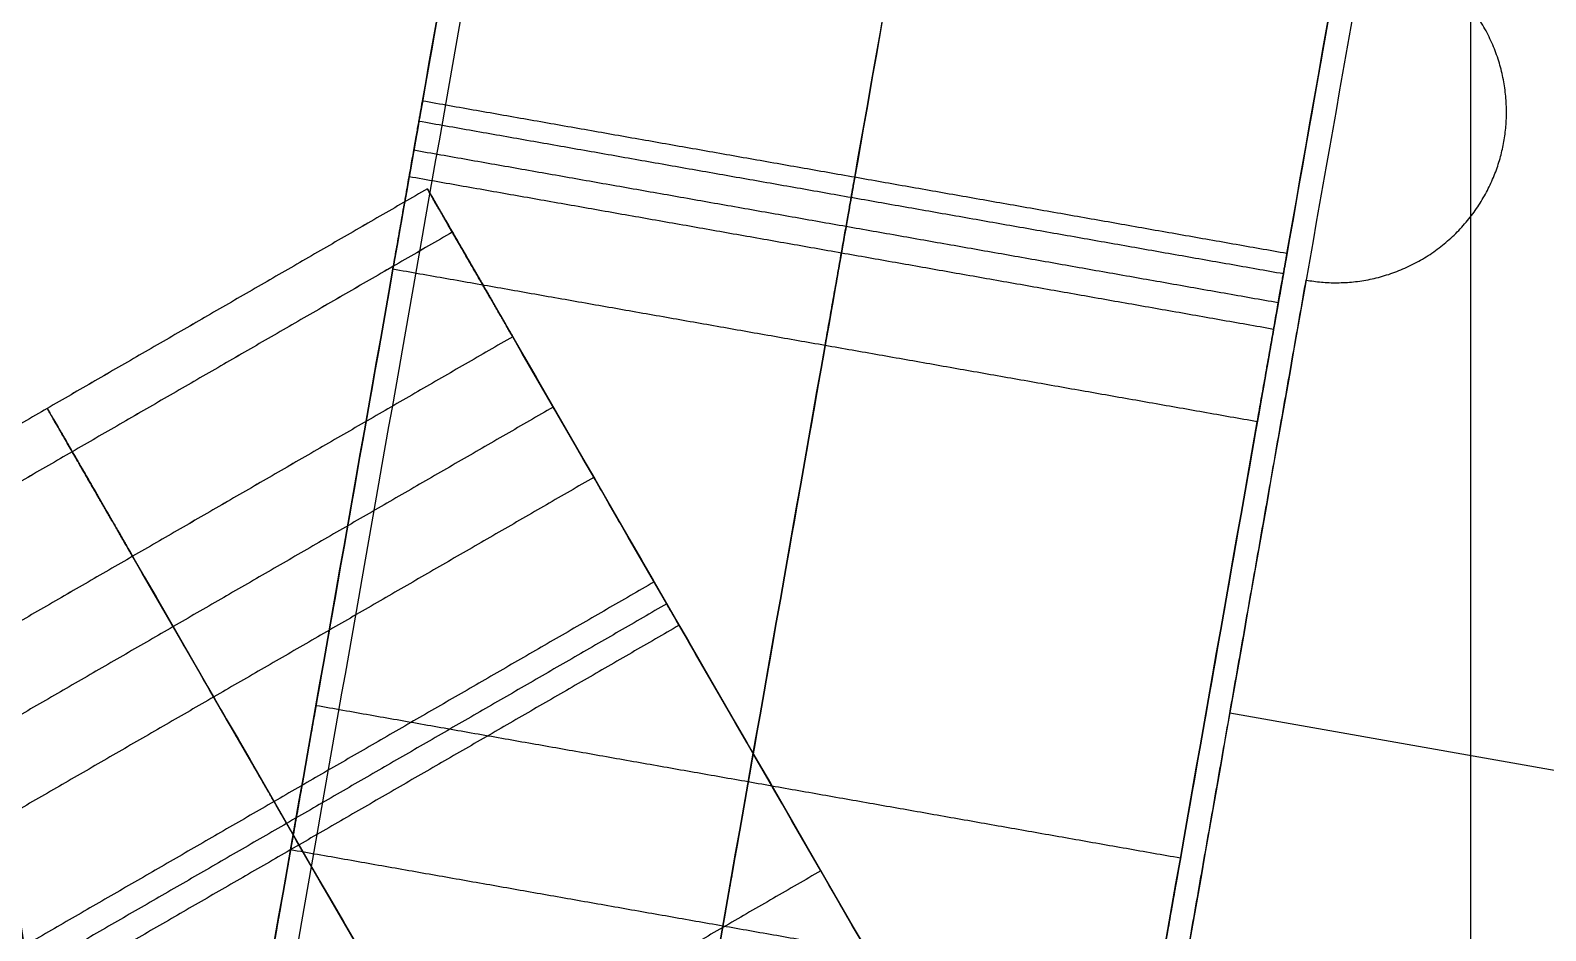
# Model space of a CAD drawing. Header units: millimetres. Extents: x -610 to 610, y -610 to 610.
# Drawn here: x -594.26 to -563.19, y -92.44 to -73.99 of the extents above; entities that cross this region are included whole.
import ezdxf

# ---------------------------------------------------------------- set-up
doc = ezdxf.new("R2010")
doc.units = ezdxf.units.MM
doc.layers.add('base', color=7, linetype='Continuous', true_color=0xffecbc)

msp = doc.modelspace()

# ---------------------------------------------------------------- linework, layer by layer
at = {"layer": 'base'}
for p, q in [((-516.37, 320.71, 122.966), (-586.222, -75.44, 122.966)), ((-498.643, 317.584, 122.966), (-568.495, -78.565, 122.966)), ((-586.122, -77.238, 122.966), (-384.992, -425.606, 122.966)), ((-569.665, -87.977, 230.966), (-530.071, -94.958, 230.966)), ((-569.665, -87.977, 212.966), (-530.071, -94.958, 212.966))]:
    msp.add_line(p, q, dxfattribs=at)
at = {"layer": 'base', "extrusion": (0, 0, -1)}
for centre, radius in [((0, 0, 3.534), 610), ((0, 0, 4.534), 610), ((0, 0, -2.476), 607.51), ((0, 0, 10.545), 607.51), ((0, 0, -4.966), 601.5), ((0, 0, 13.034), 601.5)]:
    msp.add_circle(centre, radius, dxfattribs=at)
at = {"layer": 'base'}
for centre, radius in [((0, 0, 249.466), 610), ((0, 0, 250.466), 610), ((0, 0, 243.455), 607.51), ((0, 0, 256.476), 607.51), ((0, 0, 240.966), 601.5), ((0, 0, 258.966), 601.5)]:
    msp.add_circle(centre, radius, dxfattribs=at)
for points, weights, degree, knots in [([(-495.198, -356.201, -4.034), (-851.399, 138.996, -4.034), (-356.201, 495.198, -4.034), (138.996, 851.399, -4.034), (495.198, 356.201, -4.034), (851.399, -138.996, -4.034), (356.201, -495.198, -4.034), (-138.996, -851.399, -4.034), (-495.198, -356.201, -4.034)], [1, 0.707106781187, 1, 0.707106781187, 1, 0.707106781187, 1, 0.707106781187, 1], 2, [0, 0, 0, 958.185759, 958.185759, 1916.371519, 1916.371519, 2874.557278, 2874.557278, 3832.743037, 3832.743037, 3832.743037]), ([(-610, 0, 249.966), (-610, -610, 249.966), (0, -610, 249.966), (610, -610, 249.966), (610, 0, 249.966), (610, 610, 249.966), (0, 610, 249.966), (-610, 610, 249.966), (-610, 0, 249.966)], [1, 0.707106781187, 1, 0.707106781187, 1, 0.707106781187, 1, 0.707106781187, 1], 2, [0, 0, 0, 958.185759, 958.185759, 1916.371519, 1916.371519, 2874.557278, 2874.557278, 3832.743037, 3832.743037, 3832.743037]), ([(-568.102, -79.11, 230.966), (-564.655, -79.718, 230.966), (-564.047, -76.271, 230.966), (-563.439, -72.825, 230.966), (-566.886, -72.217, 230.966)], [1, 0.707106781187, 1, 0.707106781187, 1], 2, [-806.994805, -806.994805, -806.994805, -801.497018, -801.497018, -795.99923, -795.99923, -795.99923]), ([(-568.102, -79.11, 212.966), (-564.655, -79.718, 212.966), (-564.047, -76.271, 212.966), (-563.439, -72.825, 212.966), (-566.886, -72.217, 212.966)], [1, 0.707106781187, 1, 0.707106781187, 1], 2, [-806.994805, -806.994805, -806.994805, -801.497018, -801.497018, -795.99923, -795.99923, -795.99923]), ([(-568.102, -79.11, 221.966), (-564.655, -79.718, 221.966), (-564.047, -76.271, 221.966), (-563.439, -72.825, 221.966), (-566.886, -72.217, 221.966)], [1, 0.707106781187, 1, 0.707106781187, 1], 2, [-806.994805, -806.994805, -806.994805, -801.497018, -801.497018, -795.99923, -795.99923, -795.99923]), ([(-584.372, -80.269, 240.966), (-584.842, -79.454, 240.966), (-585.277, -78.702, 240.606), (-585.61, -78.126, 239.941), (-585.942, -77.55, 239.275), (-586.122, -77.238, 238.406), (-586.122, -77.238, 237.466)], [1, 0.949252514911, 0.949252514911, 1, 0.949252514911, 0.949252514911, 1], 3, [398.086503, 398.086503, 398.086503, 398.086503, 400.835411, 400.835411, 400.835411, 403.584318, 403.584318, 403.584318, 403.584318]), ([(-586.122, -77.238, 115.666), (-586.122, -77.238, 114.726), (-585.942, -77.55, 113.857), (-585.61, -78.126, 113.192), (-585.277, -78.702, 112.526), (-584.842, -79.454, 112.166), (-584.372, -80.269, 112.166)], [1, 0.949252810473, 0.949252810473, 1, 0.949252810473, 0.949252810473, 1], 3, [563.426479, 563.426479, 563.426479, 563.426479, 566.175379, 566.175379, 566.175379, 568.924278, 568.924278, 568.924278, 568.924278]), ([(-592.166, -84.769, 240.966), (-592.637, -83.954, 240.966), (-593.071, -83.202, 240.606), (-593.404, -82.626, 239.941), (-593.736, -82.05, 239.275), (-593.916, -81.738, 238.406), (-593.916, -81.738, 237.466)], [1, 0.949252514911, 0.949252514911, 1, 0.949252514911, 0.949252514911, 1], 3, [398.086503, 398.086503, 398.086503, 398.086503, 400.835411, 400.835411, 400.835411, 403.584318, 403.584318, 403.584318, 403.584318]), ([(-593.916, -81.738, 115.666), (-593.916, -81.738, 114.726), (-593.736, -82.05, 113.857), (-593.404, -82.626, 113.192), (-593.071, -83.202, 112.526), (-592.637, -83.954, 112.166), (-592.166, -84.769, 112.166)], [1, 0.949252810473, 0.949252810473, 1, 0.949252810473, 0.949252810473, 1], 3, [563.426479, 563.426479, 563.426479, 563.426479, 566.175379, 566.175379, 566.175379, 568.924278, 568.924278, 568.924278, 568.924278]), ([(-568.048, -108.542, 149.611), (-571.092, -103.271, 146.097), (-574.135, -98.001, 142.583), (-577.178, -92.73, 139.069), (-577.445, -92.266, 138.76), (-577.744, -91.749, 138.6), (-578.053, -91.214, 138.6)], [1, 1, 1, 1, 0.977285323406, 0.977285323406, 1], 3, [535.351858, 535.351858, 535.351858, 535.351858, 536.327407, 536.327407, 536.327407, 538.159945, 538.159945, 538.159945, 538.159945])]:
    msp.add_rational_spline(points, weights, degree=degree, knots=knots, dxfattribs=at)
for points, degree in [([(-586.222, -75.44, 244.966), (-552.192, 117.55, 244.966), (-518.163, 310.539, 244.966)], 2), ([(-577.358, -77.003, 244.966), (-543.329, 115.987, 244.966), (-509.3, 308.976, 244.966)], 2), ([(-568.495, -78.565, 244.966), (-534.466, 114.424, 244.966), (-500.437, 307.413, 244.966)], 2), ([(-590.42, -102.023, 4.966), (-555.169, 97.891, 4.966), (-519.919, 297.806, 4.966)], 2), ([(-590.42, -102.023, 0.966), (-555.169, 97.891, 0.966), (-519.919, 297.806, 0.966)], 2), ([(-590.42, -102.023, 2.966), (-555.169, 97.891, 2.966), (-519.919, 297.806, 2.966)], 2), ([(-502.951, 290.379, 4.966), (-537.443, 94.766, 4.966), (-571.935, -100.847, 4.966)], 2), ([(-502.951, 290.379, 0.966), (-537.443, 94.766, 0.966), (-571.935, -100.847, 0.966)], 2), ([(-502.951, 290.379, 2.966), (-537.443, 94.766, 2.966), (-571.935, -100.847, 2.966)], 2), ([(-522.923, 283.545, 0.966), (-555.665, 97.857, 0.966), (-588.406, -87.83, 0.966)], 2), ([(-514.06, 281.982, 0.966), (-546.801, 96.295, 0.966), (-579.543, -89.392, 0.966)], 2), ([(-505.196, 280.419, 0.966), (-537.938, 94.732, 0.966), (-570.68, -90.955, 0.966)], 2), ([(-564.734, 202.998, 244.966), (-564.734, 0, 244.966), (-564.734, -202.998, 244.966)], 2), ([(-564.734, 202.998, 240.966), (-564.734, 0, 240.966), (-564.734, -202.998, 240.966)], 2), ([(-564.734, 202.998, 242.966), (-564.734, 0, 242.966), (-564.734, -202.998, 242.966)], 2), ([(-586.222, -75.44, 182.602), (-586.222, -75.44, 183.728), (-586.326, -76.031, 184.769), (-586.495, -76.992, 185.332)], 3), ([(-568.495, -78.565, 244.966), (-577.358, -77.003, 244.966), (-586.222, -75.44, 244.966)], 2), ([(-568.495, -78.565, 26.466), (-577.358, -77.003, 26.466), (-586.222, -75.44, 26.466)], 2), ([(-568.495, -78.565, 42.066), (-577.358, -77.003, 42.066), (-586.222, -75.44, 42.066)], 2), ([(-586.222, -75.44, 26.466), (-586.222, -75.44, 31.666), (-586.222, -75.44, 36.866), (-586.222, -75.44, 42.066)], 3), ([(-568.495, -78.565, 70.866), (-577.358, -77.003, 70.866), (-586.222, -75.44, 70.866)], 2), ([(-568.495, -78.565, 86.466), (-577.358, -77.003, 86.466), (-586.222, -75.44, 86.466)], 2), ([(-586.222, -75.44, 70.866), (-586.222, -75.44, 76.066), (-586.222, -75.44, 81.266), (-586.222, -75.44, 86.466)], 3), ([(-568.495, -78.565, 115.266), (-577.358, -77.003, 115.266), (-586.222, -75.44, 115.266)], 2), ([(-568.495, -78.565, 182.602), (-577.358, -77.003, 182.602), (-586.222, -75.44, 182.602)], 2), ([(-586.222, -75.44, 115.266), (-586.222, -75.44, 137.712), (-586.222, -75.44, 160.157), (-586.222, -75.44, 182.602)], 3), ([(-568.495, -78.565, 222.066), (-577.358, -77.003, 222.066), (-586.222, -75.44, 222.066)], 2), ([(-586.222, -75.44, 222.066), (-586.222, -75.44, 229.699), (-586.222, -75.44, 237.332), (-586.222, -75.44, 244.966)], 3), ([(-568.495, -78.565, 34.266), (-577.358, -77.003, 34.266), (-586.222, -75.44, 34.266)], 2), ([(-568.495, -78.565, 78.666), (-577.358, -77.003, 78.666), (-586.222, -75.44, 78.666)], 2), ([(-568.495, -78.565, 148.934), (-577.358, -77.003, 148.934), (-586.222, -75.44, 148.934)], 2), ([(-568.495, -78.565, 233.516), (-577.358, -77.003, 233.516), (-586.222, -75.44, 233.516)], 2), ([(-568.568, -78.981, 184.178), (-577.432, -77.418, 184.178), (-586.295, -75.856, 184.178)], 2), ([(-564.047, -76.271, 230.966), (-564.047, -76.271, 221.966), (-564.047, -76.271, 212.966)], 2), ([(-568.673, -79.575, 23.991), (-577.536, -78.012, 23.991), (-586.4, -76.449, 23.991)], 2), ([(-568.673, -79.575, 44.541), (-577.536, -78.012, 44.541), (-586.4, -76.449, 44.541)], 2), ([(-568.673, -79.575, 68.391), (-577.536, -78.012, 68.391), (-586.4, -76.449, 68.391)], 2), ([(-568.673, -79.575, 88.941), (-577.536, -78.012, 88.941), (-586.4, -76.449, 88.941)], 2), ([(-568.673, -79.575, 112.792), (-577.536, -78.012, 112.792), (-586.4, -76.449, 112.792)], 2), ([(-568.673, -79.575, 219.591), (-577.536, -78.012, 219.591), (-586.4, -76.449, 219.591)], 2), ([(-568.769, -80.118, 185.332), (-577.632, -78.555, 185.332), (-586.495, -76.992, 185.332)], 2), ([(-577.358, -77.003, 182.602), (-577.358, -77.003, 183.728), (-577.463, -77.594, 184.769), (-577.632, -78.555, 185.332)], 3), ([(-577.358, -77.003, 26.466), (-577.358, -77.003, 31.666), (-577.358, -77.003, 36.866), (-577.358, -77.003, 42.066)], 3), ([(-577.358, -77.003, 70.866), (-577.358, -77.003, 76.066), (-577.358, -77.003, 81.266), (-577.358, -77.003, 86.466)], 3), ([(-577.358, -77.003, 115.266), (-577.358, -77.003, 137.712), (-577.358, -77.003, 160.157), (-577.358, -77.003, 182.602)], 3), ([(-577.358, -77.003, 222.066), (-577.358, -77.003, 229.699), (-577.358, -77.003, 237.332), (-577.358, -77.003, 244.966)], 3), ([(-586.122, -77.238, 237.466), (-593.916, -81.738, 237.466), (-601.711, -86.238, 237.466)], 2), ([(-586.122, -77.238, 135.1), (-593.916, -81.738, 135.1), (-601.711, -86.238, 135.1)], 2), ([(-586.122, -77.238, 115.666), (-593.916, -81.738, 115.666), (-601.711, -86.238, 115.666)], 2), ([(-586.122, -77.238, 86.066), (-593.916, -81.738, 86.066), (-601.711, -86.238, 86.066)], 2), ([(-586.122, -77.238, 71.266), (-593.916, -81.738, 71.266), (-601.711, -86.238, 71.266)], 2), ([(-586.122, -77.238, 41.666), (-593.916, -81.738, 41.666), (-601.711, -86.238, 41.666)], 2), ([(-586.122, -77.238, 26.866), (-593.916, -81.738, 26.866), (-601.711, -86.238, 26.866)], 2), ([(-586.122, -77.238, 229.966), (-593.916, -81.738, 229.966), (-601.711, -86.238, 229.966)], 2), ([(-586.122, -77.238, 125.383), (-593.916, -81.738, 125.383), (-601.711, -86.238, 125.383)], 2), ([(-586.122, -77.238, 78.666), (-593.916, -81.738, 78.666), (-601.711, -86.238, 78.666)], 2), ([(-586.122, -77.238, 34.266), (-593.916, -81.738, 34.266), (-601.711, -86.238, 34.266)], 2), ([(-586.122, -77.238, 222.466), (-593.916, -81.738, 222.466), (-601.71, -86.238, 222.466)], 2), ([(-586.122, -77.238, 237.466), (-586.122, -77.238, 232.466), (-586.122, -77.238, 227.466), (-586.122, -77.238, 222.466)], 3), ([(-586.122, -77.238, 135.1), (-586.122, -77.238, 128.622), (-586.122, -77.238, 122.144), (-586.122, -77.238, 115.666)], 3), ([(-586.122, -77.238, 86.066), (-586.122, -77.238, 81.133), (-586.122, -77.238, 76.2), (-586.122, -77.238, 71.266)], 3), ([(-586.122, -77.238, 41.666), (-586.122, -77.238, 36.733), (-586.122, -77.238, 31.799), (-586.122, -77.238, 26.866)], 3), ([(-585.61, -78.126, 239.941), (-593.404, -82.626, 239.941), (-601.198, -87.126, 239.941)], 2), ([(-585.609, -78.126, 219.991), (-593.404, -82.626, 219.991), (-601.198, -87.126, 219.991)], 2), ([(-585.61, -78.126, 137.575), (-593.404, -82.626, 137.575), (-601.198, -87.126, 137.575)], 2), ([(-585.61, -78.126, 113.192), (-593.404, -82.626, 113.192), (-601.198, -87.126, 113.192)], 2), ([(-585.61, -78.126, 88.541), (-593.404, -82.626, 88.541), (-601.198, -87.126, 88.541)], 2), ([(-585.61, -78.126, 68.791), (-593.404, -82.626, 68.791), (-601.198, -87.126, 68.791)], 2), ([(-585.61, -78.126, 44.141), (-593.404, -82.626, 44.141), (-601.198, -87.126, 44.141)], 2), ([(-585.61, -78.126, 24.391), (-593.404, -82.626, 24.391), (-601.198, -87.126, 24.391)], 2), ([(-568.495, -78.565, 182.602), (-568.495, -78.565, 183.728), (-568.599, -79.157, 184.769), (-568.769, -80.118, 185.332)], 3), ([(-568.495, -78.565, 26.466), (-568.495, -78.565, 31.666), (-568.495, -78.565, 36.866), (-568.495, -78.565, 42.066)], 3), ([(-568.495, -78.565, 70.866), (-568.495, -78.565, 76.066), (-568.495, -78.565, 81.266), (-568.495, -78.565, 86.466)], 3), ([(-568.495, -78.565, 115.266), (-568.495, -78.565, 137.712), (-568.495, -78.565, 160.157), (-568.495, -78.565, 182.602)], 3), ([(-568.495, -78.565, 222.066), (-568.495, -78.565, 229.699), (-568.495, -78.565, 237.332), (-568.495, -78.565, 244.966)], 3), ([(-592.167, -109.158, 22.966), (-590.388, -99.068, 22.966), (-588.609, -88.977, 22.966), (-586.829, -78.887, 22.966)], 3), ([(-586.829, -78.887, 45.566), (-588.609, -88.977, 45.566), (-590.388, -99.068, 45.566), (-592.167, -109.158, 45.566)], 3), ([(-592.167, -109.158, 67.366), (-590.388, -99.068, 67.366), (-588.609, -88.977, 67.366), (-586.829, -78.887, 67.366)], 3), ([(-586.829, -78.887, 89.966), (-588.609, -88.977, 89.966), (-590.388, -99.068, 89.966), (-592.167, -109.158, 89.966)], 3), ([(-592.167, -109.158, 111.766), (-590.388, -99.068, 111.766), (-588.609, -88.977, 111.766), (-586.829, -78.887, 111.766)], 3), ([(-592.167, -109.158, 218.566), (-590.388, -99.068, 218.566), (-588.609, -88.977, 218.566), (-586.829, -78.887, 218.566)], 3), ([(-569.103, -82.012, 22.966), (-577.966, -80.449, 22.966), (-586.829, -78.887, 22.966)], 2), ([(-569.103, -82.012, 45.566), (-577.966, -80.449, 45.566), (-586.829, -78.887, 45.566)], 2), ([(-569.103, -82.012, 67.366), (-577.966, -80.449, 67.366), (-586.829, -78.887, 67.366)], 2), ([(-569.103, -82.012, 89.966), (-577.966, -80.449, 89.966), (-586.829, -78.887, 89.966)], 2), ([(-569.103, -82.012, 111.766), (-577.966, -80.449, 111.766), (-586.829, -78.887, 111.766)], 2), ([(-569.103, -82.012, 218.566), (-577.966, -80.449, 218.566), (-586.829, -78.887, 218.566)], 2), ([(-571.935, -100.847, 230.966), (-570.018, -89.979, 230.966), (-568.102, -79.11, 230.966)], 2), ([(-571.935, -100.847, 212.966), (-570.018, -89.979, 212.966), (-568.102, -79.11, 212.966)], 2), ([(-571.935, -100.847, 221.966), (-570.018, -89.979, 221.966), (-568.102, -79.11, 221.966)], 2), ([(-568.102, -79.11, 230.966), (-568.102, -79.11, 221.966), (-568.102, -79.11, 212.966)], 2), ([(-584.372, -80.269, 240.966), (-592.166, -84.769, 240.966), (-599.961, -89.269, 240.966)], 2), ([(-584.372, -80.269, 138.6), (-592.166, -84.769, 138.6), (-599.961, -89.269, 138.6)], 2), ([(-584.372, -80.269, 112.166), (-592.166, -84.769, 112.166), (-599.961, -89.269, 112.166)], 2), ([(-584.372, -80.269, 89.566), (-592.166, -84.769, 89.566), (-599.961, -89.269, 89.566)], 2), ([(-584.372, -80.269, 67.766), (-592.166, -84.769, 67.766), (-599.961, -89.269, 67.766)], 2), ([(-584.372, -80.269, 45.166), (-592.166, -84.769, 45.166), (-599.961, -89.269, 45.166)], 2), ([(-584.372, -80.269, 23.366), (-592.166, -84.769, 23.366), (-599.961, -89.269, 23.366)], 2), ([(-584.372, -80.269, 218.966), (-592.166, -84.769, 218.966), (-599.96, -89.269, 218.966)], 2), ([(-582.708, -83.151, 240.966), (-583.263, -82.19, 240.966), (-583.817, -81.23, 240.966), (-584.372, -80.269, 240.966)], 3), ([(-584.372, -80.269, 218.966), (-579.249, -89.143, 218.966), (-574.126, -98.016, 218.966), (-569.003, -106.89, 218.966)], 3), ([(-578.053, -91.214, 138.6), (-580.159, -87.566, 138.6), (-582.266, -83.917, 138.6), (-584.372, -80.269, 138.6)], 3), ([(-584.372, -80.269, 112.166), (-579.249, -89.142, 112.166), (-574.126, -98.016, 112.166), (-569.003, -106.889, 112.166)], 3), ([(-569.003, -106.889, 89.566), (-574.126, -98.016, 89.566), (-579.249, -89.142, 89.566), (-584.372, -80.269, 89.566)], 3), ([(-584.372, -80.269, 67.766), (-579.249, -89.142, 67.766), (-574.126, -98.016, 67.766), (-569.003, -106.889, 67.766)], 3), ([(-569.003, -106.889, 45.166), (-574.126, -98.016, 45.166), (-579.249, -89.142, 45.166), (-584.372, -80.269, 45.166)], 3), ([(-584.372, -80.269, 23.366), (-579.249, -89.142, 23.366), (-574.126, -98.016, 23.366), (-569.003, -106.889, 23.366)], 3), ([(-583.304, -110.721, 22.966), (-581.525, -100.631, 22.966), (-579.745, -90.54, 22.966), (-577.966, -80.449, 22.966)], 3), ([(-577.966, -80.449, 45.566), (-579.745, -90.54, 45.566), (-581.525, -100.631, 45.566), (-583.304, -110.721, 45.566)], 3), ([(-583.304, -110.721, 67.366), (-581.525, -100.631, 67.366), (-579.745, -90.54, 67.366), (-577.966, -80.449, 67.366)], 3), ([(-577.966, -80.449, 89.966), (-579.745, -90.54, 89.966), (-581.525, -100.631, 89.966), (-583.304, -110.721, 89.966)], 3), ([(-583.304, -110.721, 111.766), (-581.525, -100.631, 111.766), (-579.745, -90.54, 111.766), (-577.966, -80.449, 111.766)], 3), ([(-583.304, -110.721, 218.566), (-581.525, -100.631, 218.566), (-579.745, -90.54, 218.566), (-577.966, -80.449, 218.566)], 3), ([(-583.54, -81.71, 240.966), (-591.334, -86.21, 240.966), (-599.129, -90.71, 240.966)], 2), ([(-593.916, -81.738, 237.466), (-593.916, -81.738, 232.466), (-593.916, -81.738, 227.466), (-593.916, -81.738, 222.466)], 3), ([(-593.916, -81.738, 135.1), (-593.916, -81.738, 128.622), (-593.916, -81.738, 122.144), (-593.916, -81.738, 115.666)], 3), ([(-593.916, -81.738, 86.066), (-593.916, -81.738, 81.133), (-593.916, -81.738, 76.2), (-593.916, -81.738, 71.266)], 3), ([(-593.916, -81.738, 41.666), (-593.916, -81.738, 36.733), (-593.916, -81.738, 31.799), (-593.916, -81.738, 26.866)], 3), ([(-574.441, -112.284, 22.966), (-572.661, -102.193, 22.966), (-570.882, -92.103, 22.966), (-569.103, -82.012, 22.966)], 3), ([(-569.103, -82.012, 45.566), (-570.882, -92.103, 45.566), (-572.661, -102.193, 45.566), (-574.441, -112.284, 45.566)], 3), ([(-574.441, -112.284, 67.366), (-572.661, -102.193, 67.366), (-570.882, -92.103, 67.366), (-569.103, -82.012, 67.366)], 3), ([(-569.103, -82.012, 89.966), (-570.882, -92.103, 89.966), (-572.661, -102.193, 89.966), (-574.441, -112.284, 89.966)], 3), ([(-574.441, -112.284, 111.766), (-572.661, -102.193, 111.766), (-570.882, -92.103, 111.766), (-569.103, -82.012, 111.766)], 3), ([(-574.441, -112.284, 218.566), (-572.661, -102.193, 218.566), (-570.882, -92.103, 218.566), (-569.103, -82.012, 218.566)], 3), ([(-582.708, -83.151, 240.966), (-590.502, -87.651, 240.966), (-598.297, -92.151, 240.966)], 2), ([(-590.502, -87.651, 240.966), (-591.057, -86.69, 240.966), (-591.612, -85.73, 240.966), (-592.166, -84.769, 240.966)], 3), ([(-592.166, -84.769, 218.966), (-587.043, -93.643, 218.966), (-581.92, -102.516, 218.966), (-576.797, -111.39, 218.966)], 3), ([(-585.847, -95.714, 138.6), (-587.954, -92.066, 138.6), (-590.06, -88.417, 138.6), (-592.166, -84.769, 138.6)], 3), ([(-592.166, -84.769, 112.166), (-587.043, -93.642, 112.166), (-581.92, -102.516, 112.166), (-576.797, -111.389, 112.166)], 3), ([(-576.797, -111.389, 89.566), (-581.92, -102.516, 89.566), (-587.043, -93.642, 89.566), (-592.166, -84.769, 89.566)], 3), ([(-592.166, -84.769, 67.766), (-587.043, -93.642, 67.766), (-581.92, -102.516, 67.766), (-576.797, -111.389, 67.766)], 3), ([(-576.797, -111.389, 45.166), (-581.92, -102.516, 45.166), (-587.043, -93.642, 45.166), (-592.166, -84.769, 45.166)], 3), ([(-592.166, -84.769, 23.366), (-587.043, -93.642, 23.366), (-581.92, -102.516, 23.366), (-576.797, -111.389, 23.366)], 3), ([(-581.471, -85.294, 241.991), (-589.265, -89.794, 241.991), (-597.059, -94.294, 241.991)], 2), ([(-581.212, -85.742, 138.6), (-589.007, -90.242, 138.6), (-596.801, -94.742, 138.6)], 2), ([(-580.958, -86.182, 244.966), (-588.752, -90.682, 244.966), (-596.547, -95.182, 244.966)], 2), ([(-580.958, -86.182, 244.466), (-588.752, -90.682, 244.466), (-596.547, -95.182, 244.466)], 2), ([(-580.958, -86.182, 244.716), (-588.752, -90.682, 244.716), (-596.547, -95.182, 244.716)], 2), ([(-384.992, -425.606, 244.966), (-482.975, -255.894, 244.966), (-580.958, -86.182, 244.966)], 2), ([(-580.958, -86.182, 244.966), (-580.958, -86.182, 244.799), (-580.958, -86.182, 244.632), (-580.958, -86.182, 244.466)], 3), ([(-570.68, -90.955, 0.966), (-579.543, -89.392, 0.966), (-588.406, -87.83, 0.966)], 2), ([(-593.641, -100.214, 138.6), (-595.748, -96.566, 138.6), (-597.854, -92.917, 138.6), (-599.961, -89.269, 138.6)], 3), ([(-599.961, -89.269, 112.166), (-594.837, -98.142, 112.166), (-589.714, -107.016, 112.166), (-584.591, -115.889, 112.166)], 3), ([(-584.591, -115.889, 89.566), (-589.714, -107.016, 89.566), (-594.837, -98.142, 89.566), (-599.961, -89.269, 89.566)], 3), ([(-599.961, -89.269, 67.766), (-594.837, -98.142, 67.766), (-589.714, -107.016, 67.766), (-584.591, -115.889, 67.766)], 3), ([(-584.591, -115.889, 45.166), (-589.714, -107.016, 45.166), (-594.837, -98.142, 45.166), (-599.961, -89.269, 45.166)], 3), ([(-599.961, -89.269, 23.366), (-594.837, -98.142, 23.366), (-589.714, -107.016, 23.366), (-584.591, -115.889, 23.366)], 3), ([(-599.96, -89.269, 218.966), (-594.837, -98.143, 218.966), (-589.714, -107.016, 218.966), (-584.591, -115.89, 218.966)], 3), ([(-570.018, -89.979, 230.966), (-570.018, -89.979, 221.966), (-570.018, -89.979, 212.966)], 2), ([(-392.786, -430.106, 244.966), (-490.769, -260.394, 244.966), (-588.752, -90.682, 244.966)], 2), ([(-588.752, -90.682, 244.966), (-588.752, -90.682, 244.799), (-588.752, -90.682, 244.632), (-588.752, -90.682, 244.466)], 3), ([(-571.201, -93.91, 1.48), (-580.064, -92.347, 1.48), (-588.927, -90.784, 1.48)], 2), ([(-578.053, -91.214, 138.6), (-585.847, -95.714, 138.6), (-593.641, -100.214, 138.6)], 2)]:
    msp.add_open_spline(points, degree=degree, dxfattribs=at)
for points, weights in [([(-586.829, -78.887, 22.966), (-586.473, -76.867, 22.966), (-586.222, -75.44, 24.416), (-586.222, -75.44, 26.466)], [1, 0.804737854124, 0.804737854124, 1]), ([(-586.222, -75.44, 42.066), (-586.222, -75.44, 44.116), (-586.473, -76.867, 45.566), (-586.829, -78.887, 45.566)], [1, 0.804737854125, 0.804737854125, 1]), ([(-586.829, -78.887, 67.366), (-586.473, -76.867, 67.366), (-586.222, -75.44, 68.816), (-586.222, -75.44, 70.866)], [1, 0.804737854124, 0.804737854124, 1]), ([(-586.222, -75.44, 86.466), (-586.222, -75.44, 88.517), (-586.473, -76.867, 89.966), (-586.829, -78.887, 89.966)], [1, 0.804737854125, 0.804737854125, 1]), ([(-586.829, -78.887, 111.766), (-586.473, -76.867, 111.766), (-586.222, -75.44, 113.216), (-586.222, -75.44, 115.266)], [1, 0.804737854124, 0.804737854124, 1]), ([(-586.829, -78.887, 218.566), (-586.473, -76.867, 218.566), (-586.222, -75.44, 220.015), (-586.222, -75.44, 222.066)], [1, 0.804737854125, 0.804737854125, 1]), ([(-577.966, -80.449, 22.966), (-577.61, -78.43, 22.966), (-577.358, -77.003, 24.416), (-577.358, -77.003, 26.466)], [1, 0.804737854124, 0.804737854124, 1]), ([(-577.358, -77.003, 42.066), (-577.358, -77.003, 44.116), (-577.61, -78.43, 45.566), (-577.966, -80.449, 45.566)], [1, 0.804737854125, 0.804737854125, 1]), ([(-577.966, -80.449, 67.366), (-577.61, -78.43, 67.366), (-577.358, -77.003, 68.816), (-577.358, -77.003, 70.866)], [1, 0.804737854124, 0.804737854124, 1]), ([(-577.358, -77.003, 86.466), (-577.358, -77.003, 88.517), (-577.61, -78.43, 89.966), (-577.966, -80.449, 89.966)], [1, 0.804737854125, 0.804737854125, 1]), ([(-577.966, -80.449, 111.766), (-577.61, -78.43, 111.766), (-577.358, -77.003, 113.216), (-577.358, -77.003, 115.266)], [1, 0.804737854124, 0.804737854124, 1]), ([(-577.966, -80.449, 218.566), (-577.61, -78.43, 218.566), (-577.358, -77.003, 220.015), (-577.358, -77.003, 222.066)], [1, 0.804737854125, 0.804737854125, 1]), ([(-586.122, -77.238, 222.466), (-586.122, -77.238, 220.415), (-585.397, -78.494, 218.966), (-584.372, -80.269, 218.966)], [1, 0.804739726867, 0.804739726867, 1]), ([(-584.372, -80.269, 138.6), (-585.397, -78.493, 138.6), (-586.122, -77.238, 137.151), (-586.122, -77.238, 135.1)], [1, 0.80473863462, 0.80473863462, 1]), ([(-584.372, -80.269, 89.566), (-585.397, -78.493, 89.566), (-586.122, -77.238, 88.117), (-586.122, -77.238, 86.066)], [1, 0.804737854124, 0.804737854124, 1]), ([(-586.122, -77.238, 71.266), (-586.122, -77.238, 69.216), (-585.397, -78.493, 67.766), (-584.372, -80.269, 67.766)], [1, 0.804737854124, 0.804737854124, 1]), ([(-584.372, -80.269, 45.166), (-585.397, -78.493, 45.166), (-586.122, -77.238, 43.716), (-586.122, -77.238, 41.666)], [1, 0.804737854124, 0.804737854124, 1]), ([(-586.122, -77.238, 26.866), (-586.122, -77.238, 24.816), (-585.397, -78.493, 23.366), (-584.372, -80.269, 23.366)], [1, 0.804737854124, 0.804737854124, 1]), ([(-569.103, -82.012, 22.966), (-568.747, -79.993, 22.966), (-568.495, -78.565, 24.416), (-568.495, -78.565, 26.466)], [1, 0.804737854124, 0.804737854124, 1]), ([(-568.495, -78.565, 42.066), (-568.495, -78.565, 44.116), (-568.747, -79.993, 45.566), (-569.103, -82.012, 45.566)], [1, 0.804737854125, 0.804737854125, 1]), ([(-569.103, -82.012, 67.366), (-568.747, -79.993, 67.366), (-568.495, -78.565, 68.816), (-568.495, -78.565, 70.866)], [1, 0.804737854124, 0.804737854124, 1]), ([(-568.495, -78.565, 86.466), (-568.495, -78.565, 88.517), (-568.747, -79.993, 89.966), (-569.103, -82.012, 89.966)], [1, 0.804737854125, 0.804737854125, 1]), ([(-569.103, -82.012, 111.766), (-568.747, -79.993, 111.766), (-568.495, -78.565, 113.216), (-568.495, -78.565, 115.266)], [1, 0.804737854124, 0.804737854124, 1]), ([(-569.103, -82.012, 218.566), (-568.747, -79.993, 218.566), (-568.495, -78.565, 220.015), (-568.495, -78.565, 222.066)], [1, 0.804737854125, 0.804737854125, 1]), ([(-593.916, -81.738, 222.466), (-593.916, -81.738, 220.415), (-593.191, -82.994, 218.966), (-592.166, -84.769, 218.966)], [1, 0.804739726867, 0.804739726867, 1]), ([(-592.166, -84.769, 138.6), (-593.191, -82.993, 138.6), (-593.916, -81.738, 137.151), (-593.916, -81.738, 135.1)], [1, 0.80473863462, 0.80473863462, 1]), ([(-592.166, -84.769, 89.566), (-593.191, -82.993, 89.566), (-593.916, -81.738, 88.117), (-593.916, -81.738, 86.066)], [1, 0.804737854124, 0.804737854124, 1]), ([(-593.916, -81.738, 71.266), (-593.916, -81.738, 69.216), (-593.191, -82.993, 67.766), (-592.166, -84.769, 67.766)], [1, 0.804737854124, 0.804737854124, 1]), ([(-592.166, -84.769, 45.166), (-593.191, -82.993, 45.166), (-593.916, -81.738, 43.716), (-593.916, -81.738, 41.666)], [1, 0.804737854124, 0.804737854124, 1]), ([(-593.916, -81.738, 26.866), (-593.916, -81.738, 24.816), (-593.191, -82.993, 23.366), (-592.166, -84.769, 23.366)], [1, 0.804737854124, 0.804737854124, 1]), ([(-580.958, -86.182, 244.466), (-580.958, -86.182, 242.415), (-581.683, -84.927, 240.966), (-582.708, -83.151, 240.966)], [1, 0.804737854124, 0.804737854124, 1]), ([(-588.752, -90.682, 244.466), (-588.752, -90.682, 242.415), (-589.477, -89.427, 240.966), (-590.502, -87.651, 240.966)], [1, 0.804737854124, 0.804737854124, 1]), ([(-588.406, -87.83, 0.966), (-588.767, -89.877, 0.966), (-589.108, -91.808, 1.659), (-589.389, -93.4, 2.966)], [1, 0.961872694388, 0.961872694388, 1]), ([(-579.543, -89.392, 0.966), (-579.904, -91.44, 0.966), (-580.244, -93.371, 1.659), (-580.525, -94.963, 2.966)], [1, 0.961872694388, 0.961872694388, 1]), ([(-570.68, -90.955, 0.966), (-571.041, -93.003, 0.966), (-571.381, -94.934, 1.659), (-571.662, -96.526, 2.966)], [1, 0.961872694388, 0.961872694388, 1])]:
    msp.add_rational_spline(points, weights, degree=3, dxfattribs=at)
for points in [[(-586.495, -76.992, 185.332), (-587.579, -83.136, 188.934), (-588.662, -89.28, 192.536), (-589.745, -95.424, 196.138), (-589.834, -95.924, 196.432), (-589.927, -96.455, 196.565), (-590.018, -96.972, 196.565)], [(-577.632, -78.555, 185.332), (-578.715, -84.699, 188.934), (-579.799, -90.843, 192.536), (-580.882, -96.987, 196.138), (-580.97, -97.487, 196.432), (-581.064, -98.018, 196.565), (-581.155, -98.535, 196.565)], [(-568.769, -80.118, 185.332), (-569.852, -86.262, 188.934), (-570.935, -92.406, 192.536), (-572.019, -98.55, 196.138), (-572.107, -99.05, 196.432), (-572.201, -99.581, 196.565), (-572.292, -100.097, 196.565)]]:
    msp.add_open_spline(points, degree=3, knots=[1426.240718, 1426.240718, 1426.240718, 1426.240718, 1427.240718, 1427.240718, 1427.240718, 1427.482417, 1427.482417, 1427.482417, 1427.482417], dxfattribs=at)

doc.saveas('drawing.dxf')
